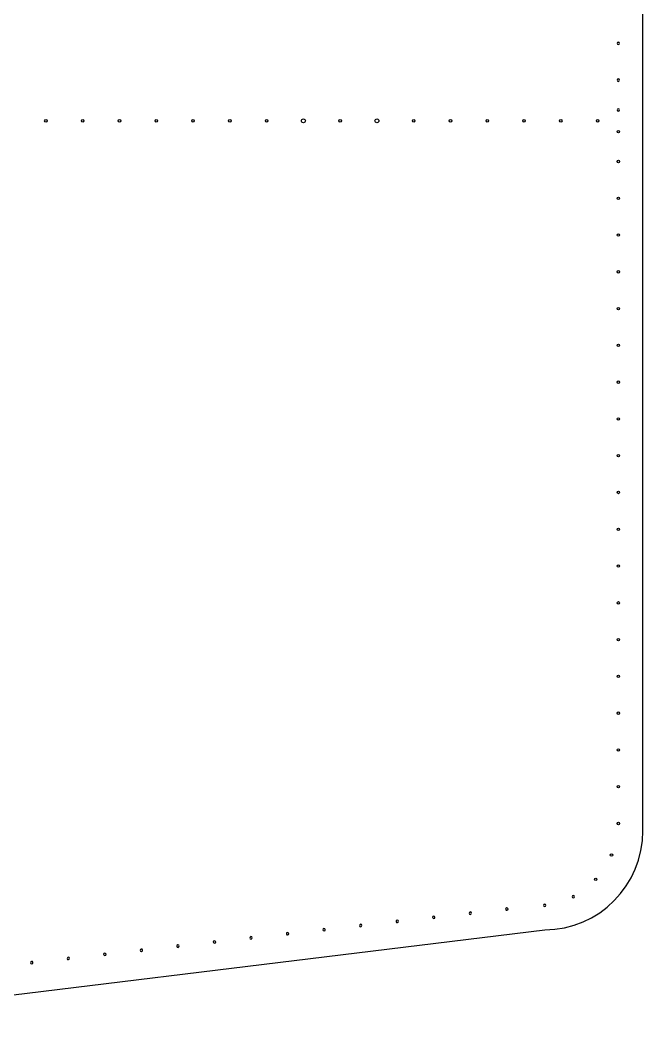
# Model space of a CAD drawing. Extents: x 21 to 1186, y -416 to -7.
# Drawn here: x 414.9 to 541.9, y -416.1 to -211.4 of the extents above; entities that cross this region are included whole.
import ezdxf

# ---------------------------------------------------------------- set-up
doc = ezdxf.new("R2010")
doc.units = 0
doc.header["$MEASUREMENT"] = 0
doc.layers.add('CORK_OR_OUTER', color=7, linetype='CONTINUOUS')

# ---------------------------------------------------------------- blocks, each defined once
blk = doc.blocks.new('BLOCK_5')
at = {"layer": 'CORK_OR_OUTER', "color": 177}
for points, knots in [([(358.41, -48.51), (358.41, -48.51), (365.07, -47.74), (365.07, -47.74), (365.07, -47.74), (521.89, -66.92), (521.89, -66.92), (521.89, -66.92), (521.89, -66.92), (521.89, -66.92), (532.93, -66.92), (541.89, -76.07), (541.89, -87.11), (541.89, -87.11), (541.88, -87.11), (541.88, -87.11), (541.88, -87.11), (541.89, -87.11), (541.89, -87.11), (541.89, -87.11), (541.88, -376.73), (541.88, -376.73), (541.88, -376.73), (541.89, -376.73), (541.89, -376.73), (541.89, -387.78), (532.93, -396.92), (521.89, -396.92), (521.89, -396.92), (521.89, -396.92), (521.89, -396.92), (521.89, -396.92), (365.08, -416.12), (365.08, -416.12), (365.08, -416.12), (358.41, -415.32), (358.41, -415.32), (358.41, -415.32), (358.41, -48.51), (358.41, -48.51)], [0, 0, 0, 0, 1, 1, 1, 2, 2, 2, 3, 3, 3, 4, 4, 4, 5, 5, 5, 6, 6, 6, 7, 7, 7, 8, 8, 8, 9, 9, 9, 10, 10, 10, 11, 11, 11, 12, 12, 12, 13, 13, 13, 13]), ([(536.89, -215.89), (537.03, -215.89), (537.14, -216), (537.14, -216.14), (537.14, -216.28), (537.03, -216.39), (536.89, -216.39), (536.75, -216.39), (536.64, -216.28), (536.64, -216.14), (536.64, -216), (536.75, -215.89), (536.89, -215.89)], [0, 0, 0, 0, 1, 1, 1, 2, 2, 2, 3, 3, 3, 4, 4, 4, 4]), ([(536.88, -223.39), (537.02, -223.39), (537.13, -223.5), (537.13, -223.64), (537.13, -223.78), (537.02, -223.89), (536.88, -223.89), (536.74, -223.89), (536.63, -223.78), (536.63, -223.64), (536.63, -223.5), (536.74, -223.39), (536.88, -223.39)], [0, 0, 0, 0, 1, 1, 1, 2, 2, 2, 3, 3, 3, 4, 4, 4, 4]), ([(536.88, -229.48), (537.02, -229.48), (537.13, -229.59), (537.13, -229.73), (537.13, -229.87), (537.02, -229.98), (536.88, -229.98), (536.74, -229.98), (536.63, -229.87), (536.63, -229.73), (536.63, -229.59), (536.74, -229.48), (536.88, -229.48)], [0, 0, 0, 0, 1, 1, 1, 2, 2, 2, 3, 3, 3, 4, 4, 4, 4]), ([(536.88, -234.39), (537.02, -234.39), (537.13, -234.28), (537.13, -234.14), (537.13, -234), (537.02, -233.89), (536.88, -233.89), (536.74, -233.89), (536.63, -234), (536.63, -234.14), (536.63, -234.28), (536.74, -234.39), (536.88, -234.39)], [0, 0, 0, 0, 1, 1, 1, 2, 2, 2, 3, 3, 3, 4, 4, 4, 4]), ([(536.88, -240.48), (537.02, -240.48), (537.13, -240.37), (537.13, -240.23), (537.13, -240.09), (537.02, -239.98), (536.88, -239.98), (536.74, -239.98), (536.63, -240.09), (536.63, -240.23), (536.63, -240.37), (536.74, -240.48), (536.88, -240.48)], [0, 0, 0, 0, 1, 1, 1, 2, 2, 2, 3, 3, 3, 4, 4, 4, 4]), ([(536.89, -247.98), (537.03, -247.98), (537.14, -247.87), (537.14, -247.73), (537.14, -247.59), (537.03, -247.48), (536.89, -247.48), (536.75, -247.48), (536.64, -247.59), (536.64, -247.73), (536.64, -247.87), (536.75, -247.98), (536.89, -247.98)], [0, 0, 0, 0, 1, 1, 1, 2, 2, 2, 3, 3, 3, 4, 4, 4, 4]), ([(536.88, -255.48), (537.02, -255.48), (537.13, -255.37), (537.13, -255.23), (537.13, -255.09), (537.02, -254.98), (536.88, -254.98), (536.74, -254.98), (536.63, -255.09), (536.63, -255.23), (536.63, -255.37), (536.74, -255.48), (536.88, -255.48)], [0, 0, 0, 0, 1, 1, 1, 2, 2, 2, 3, 3, 3, 4, 4, 4, 4]), ([(536.89, -262.98), (537.03, -262.98), (537.14, -262.87), (537.14, -262.73), (537.14, -262.59), (537.03, -262.48), (536.89, -262.48), (536.75, -262.48), (536.64, -262.59), (536.64, -262.73), (536.64, -262.87), (536.75, -262.98), (536.89, -262.98)], [0, 0, 0, 0, 1, 1, 1, 2, 2, 2, 3, 3, 3, 4, 4, 4, 4]), ([(536.89, -270.49), (537.03, -270.49), (537.14, -270.37), (537.14, -270.24), (537.14, -270.1), (537.03, -269.99), (536.89, -269.99), (536.75, -269.99), (536.64, -270.1), (536.64, -270.24), (536.64, -270.37), (536.75, -270.49), (536.89, -270.49)], [0, 0, 0, 0, 1, 1, 1, 2, 2, 2, 3, 3, 3, 4, 4, 4, 4]), ([(536.89, -277.99), (537.03, -277.99), (537.14, -277.87), (537.14, -277.74), (537.14, -277.6), (537.03, -277.49), (536.89, -277.49), (536.75, -277.49), (536.64, -277.6), (536.64, -277.74), (536.64, -277.87), (536.75, -277.99), (536.89, -277.99)], [0, 0, 0, 0, 1, 1, 1, 2, 2, 2, 3, 3, 3, 4, 4, 4, 4]), ([(536.89, -285.49), (537.03, -285.49), (537.14, -285.37), (537.14, -285.24), (537.14, -285.1), (537.03, -284.99), (536.89, -284.99), (536.75, -284.99), (536.64, -285.1), (536.64, -285.24), (536.64, -285.37), (536.75, -285.49), (536.89, -285.49)], [0, 0, 0, 0, 1, 1, 1, 2, 2, 2, 3, 3, 3, 4, 4, 4, 4]), ([(536.89, -292.99), (537.03, -292.99), (537.14, -292.87), (537.14, -292.74), (537.14, -292.6), (537.03, -292.49), (536.89, -292.49), (536.75, -292.49), (536.64, -292.6), (536.64, -292.74), (536.64, -292.87), (536.75, -292.99), (536.89, -292.99)], [0, 0, 0, 0, 1, 1, 1, 2, 2, 2, 3, 3, 3, 4, 4, 4, 4]), ([(536.89, -300.48), (537.03, -300.48), (537.14, -300.37), (537.14, -300.23), (537.14, -300.09), (537.03, -299.98), (536.89, -299.98), (536.75, -299.98), (536.64, -300.09), (536.64, -300.23), (536.64, -300.37), (536.75, -300.48), (536.89, -300.48)], [0, 0, 0, 0, 1, 1, 1, 2, 2, 2, 3, 3, 3, 4, 4, 4, 4]), ([(536.89, -307.98), (537.03, -307.98), (537.14, -307.87), (537.14, -307.73), (537.14, -307.59), (537.03, -307.48), (536.89, -307.48), (536.75, -307.48), (536.64, -307.59), (536.64, -307.73), (536.64, -307.87), (536.75, -307.98), (536.89, -307.98)], [0, 0, 0, 0, 1, 1, 1, 2, 2, 2, 3, 3, 3, 4, 4, 4, 4]), ([(536.89, -315.48), (537.03, -315.48), (537.14, -315.37), (537.14, -315.23), (537.14, -315.09), (537.03, -314.98), (536.89, -314.98), (536.75, -314.98), (536.64, -315.09), (536.64, -315.23), (536.64, -315.37), (536.75, -315.48), (536.89, -315.48)], [0, 0, 0, 0, 1, 1, 1, 2, 2, 2, 3, 3, 3, 4, 4, 4, 4]), ([(536.89, -323), (537.03, -323), (537.14, -322.89), (537.14, -322.75), (537.14, -322.61), (537.03, -322.5), (536.89, -322.5), (536.75, -322.5), (536.64, -322.61), (536.64, -322.75), (536.64, -322.89), (536.75, -323), (536.89, -323)], [0, 0, 0, 0, 1, 1, 1, 2, 2, 2, 3, 3, 3, 4, 4, 4, 4]), ([(536.89, -330.5), (537.03, -330.5), (537.14, -330.39), (537.14, -330.25), (537.14, -330.11), (537.03, -330), (536.89, -330), (536.75, -330), (536.64, -330.11), (536.64, -330.25), (536.64, -330.39), (536.75, -330.5), (536.89, -330.5)], [0, 0, 0, 0, 1, 1, 1, 2, 2, 2, 3, 3, 3, 4, 4, 4, 4]), ([(536.89, -338), (537.03, -338), (537.14, -337.89), (537.14, -337.75), (537.14, -337.61), (537.03, -337.5), (536.89, -337.5), (536.75, -337.5), (536.64, -337.61), (536.64, -337.75), (536.64, -337.89), (536.75, -338), (536.89, -338)], [0, 0, 0, 0, 1, 1, 1, 2, 2, 2, 3, 3, 3, 4, 4, 4, 4]), ([(536.89, -345.5), (537.03, -345.5), (537.14, -345.39), (537.14, -345.25), (537.14, -345.11), (537.03, -345), (536.89, -345), (536.75, -345), (536.64, -345.11), (536.64, -345.25), (536.64, -345.39), (536.75, -345.5), (536.89, -345.5)], [0, 0, 0, 0, 1, 1, 1, 2, 2, 2, 3, 3, 3, 4, 4, 4, 4]), ([(536.89, -352.99), (537.03, -352.99), (537.14, -352.88), (537.14, -352.74), (537.14, -352.61), (537.03, -352.49), (536.89, -352.49), (536.75, -352.49), (536.64, -352.61), (536.64, -352.74), (536.64, -352.88), (536.75, -352.99), (536.89, -352.99)], [0, 0, 0, 0, 1, 1, 1, 2, 2, 2, 3, 3, 3, 4, 4, 4, 4]), ([(536.89, -360.49), (537.03, -360.49), (537.14, -360.38), (537.14, -360.24), (537.14, -360.11), (537.03, -359.99), (536.89, -359.99), (536.75, -359.99), (536.64, -360.11), (536.64, -360.24), (536.64, -360.38), (536.75, -360.49), (536.89, -360.49)], [0, 0, 0, 0, 1, 1, 1, 2, 2, 2, 3, 3, 3, 4, 4, 4, 4]), ([(536.89, -367.99), (537.03, -367.99), (537.14, -367.88), (537.14, -367.74), (537.14, -367.61), (537.03, -367.49), (536.89, -367.49), (536.75, -367.49), (536.64, -367.61), (536.64, -367.74), (536.64, -367.88), (536.75, -367.99), (536.89, -367.99)], [0, 0, 0, 0, 1, 1, 1, 2, 2, 2, 3, 3, 3, 4, 4, 4, 4]), ([(536.89, -375.49), (537.03, -375.49), (537.14, -375.38), (537.14, -375.24), (537.14, -375.11), (537.03, -374.99), (536.89, -374.99), (536.75, -374.99), (536.64, -375.11), (536.64, -375.24), (536.64, -375.38), (536.75, -375.49), (536.89, -375.49)], [0, 0, 0, 0, 1, 1, 1, 2, 2, 2, 3, 3, 3, 4, 4, 4, 4]), ([(535.48, -381.94), (535.62, -381.94), (535.73, -381.83), (535.73, -381.69), (535.73, -381.55), (535.62, -381.44), (535.48, -381.44), (535.34, -381.44), (535.23, -381.55), (535.23, -381.69), (535.23, -381.83), (535.34, -381.94), (535.48, -381.94)], [0, 0, 0, 0, 1, 1, 1, 2, 2, 2, 3, 3, 3, 4, 4, 4, 4]), ([(532.27, -386.87), (532.41, -386.87), (532.52, -386.76), (532.52, -386.62), (532.52, -386.48), (532.41, -386.37), (532.27, -386.37), (532.13, -386.37), (532.02, -386.48), (532.02, -386.62), (532.02, -386.76), (532.13, -386.87), (532.27, -386.87)], [0, 0, 0, 0, 1, 1, 1, 2, 2, 2, 3, 3, 3, 4, 4, 4, 4]), ([(527.45, -390.17), (527.45, -390.03), (527.56, -389.92), (527.7, -389.92), (527.84, -389.92), (527.95, -390.03), (527.95, -390.17), (527.95, -390.31), (527.84, -390.42), (527.7, -390.42), (527.56, -390.42), (527.45, -390.31), (527.45, -390.17)], [0, 0, 0, 0, 1, 1, 1, 2, 2, 2, 3, 3, 3, 4, 4, 4, 4]), ([(521.61, -391.94), (521.61, -391.8), (521.72, -391.69), (521.86, -391.69), (522, -391.69), (522.11, -391.8), (522.11, -391.94), (522.11, -392.07), (522, -392.19), (521.86, -392.19), (521.72, -392.19), (521.61, -392.07), (521.61, -391.94)], [0, 0, 0, 0, 1, 1, 1, 2, 2, 2, 3, 3, 3, 4, 4, 4, 4])]:
    blk.add_open_spline(points, degree=3, knots=knots, dxfattribs=at)
at = {"layer": 'CORK_OR_OUTER', "color": 1}
for points in [[(420.37, -231.94), (420.37, -231.8), (420.26, -231.69), (420.12, -231.69), (419.98, -231.69), (419.87, -231.8), (419.87, -231.94), (419.87, -232.07), (419.98, -232.19), (420.12, -232.19), (420.26, -232.19), (420.37, -232.07), (420.37, -231.94)], [(427.89, -231.94), (427.89, -231.8), (427.78, -231.69), (427.64, -231.69), (427.5, -231.69), (427.39, -231.8), (427.39, -231.94), (427.39, -232.07), (427.5, -232.19), (427.64, -232.19), (427.78, -232.19), (427.89, -232.07), (427.89, -231.94)], [(435.39, -231.94), (435.39, -231.8), (435.28, -231.69), (435.14, -231.69), (435, -231.69), (434.89, -231.8), (434.89, -231.94), (434.89, -232.07), (435, -232.19), (435.14, -232.19), (435.28, -232.19), (435.39, -232.07), (435.39, -231.94)], [(442.89, -231.94), (442.89, -231.8), (442.78, -231.69), (442.64, -231.69), (442.5, -231.69), (442.39, -231.8), (442.39, -231.94), (442.39, -232.07), (442.5, -232.19), (442.64, -232.19), (442.78, -232.19), (442.89, -232.07), (442.89, -231.94)], [(450.39, -231.94), (450.39, -231.8), (450.28, -231.69), (450.14, -231.69), (450, -231.69), (449.89, -231.8), (449.89, -231.94), (449.89, -232.07), (450, -232.19), (450.14, -232.19), (450.28, -232.19), (450.39, -232.07), (450.39, -231.94)], [(457.89, -231.94), (457.89, -231.8), (457.77, -231.69), (457.64, -231.69), (457.5, -231.69), (457.39, -231.8), (457.39, -231.94), (457.39, -232.07), (457.5, -232.19), (457.64, -232.19), (457.77, -232.19), (457.89, -232.07), (457.89, -231.94)], [(465.39, -231.94), (465.39, -231.8), (465.27, -231.69), (465.14, -231.69), (465, -231.69), (464.89, -231.8), (464.89, -231.94), (464.89, -232.07), (465, -232.19), (465.14, -232.19), (465.27, -232.19), (465.39, -232.07), (465.39, -231.94)], [(473.04, -231.94), (473.04, -231.71), (472.86, -231.54), (472.64, -231.54), (472.41, -231.54), (472.24, -231.71), (472.24, -231.94), (472.24, -232.16), (472.41, -232.34), (472.64, -232.34), (472.86, -232.34), (473.04, -232.16), (473.04, -231.94)], [(480.39, -231.94), (480.39, -231.8), (480.27, -231.69), (480.14, -231.69), (480, -231.69), (479.89, -231.8), (479.89, -231.94), (479.89, -232.07), (480, -232.19), (480.14, -232.19), (480.27, -232.19), (480.39, -232.07), (480.39, -231.94)], [(488.04, -231.94), (488.04, -231.71), (487.86, -231.54), (487.64, -231.54), (487.42, -231.54), (487.24, -231.71), (487.24, -231.94), (487.24, -232.16), (487.42, -232.34), (487.64, -232.34), (487.86, -232.34), (488.04, -232.16), (488.04, -231.94)], [(495.39, -231.94), (495.39, -231.8), (495.28, -231.69), (495.14, -231.69), (495, -231.69), (494.89, -231.8), (494.89, -231.94), (494.89, -232.07), (495, -232.19), (495.14, -232.19), (495.28, -232.19), (495.39, -232.07), (495.39, -231.94)], [(502.89, -231.94), (502.89, -231.8), (502.78, -231.69), (502.64, -231.69), (502.5, -231.69), (502.39, -231.8), (502.39, -231.94), (502.39, -232.07), (502.5, -232.19), (502.64, -232.19), (502.78, -232.19), (502.89, -232.07), (502.89, -231.94)], [(510.39, -231.94), (510.39, -231.8), (510.28, -231.69), (510.14, -231.69), (510, -231.69), (509.89, -231.8), (509.89, -231.94), (509.89, -232.07), (510, -232.19), (510.14, -232.19), (510.28, -232.19), (510.39, -232.07), (510.39, -231.94)], [(517.89, -231.94), (517.89, -231.8), (517.77, -231.69), (517.64, -231.69), (517.5, -231.69), (517.39, -231.8), (517.39, -231.94), (517.39, -232.07), (517.5, -232.19), (517.64, -232.19), (517.77, -232.19), (517.89, -232.07), (517.89, -231.94)], [(525.39, -231.94), (525.39, -231.8), (525.27, -231.69), (525.14, -231.69), (525, -231.69), (524.89, -231.8), (524.89, -231.94), (524.89, -232.07), (525, -232.19), (525.14, -232.19), (525.27, -232.19), (525.39, -232.07), (525.39, -231.94)], [(532.89, -231.94), (532.89, -231.8), (532.78, -231.69), (532.64, -231.69), (532.5, -231.69), (532.39, -231.8), (532.39, -231.94), (532.39, -232.07), (532.5, -232.19), (532.64, -232.19), (532.78, -232.19), (532.89, -232.07), (532.89, -231.94)]]:
    blk.add_open_spline(points, degree=3, knots=[0, 0, 0, 0, 1, 1, 1, 2, 2, 2, 3, 3, 3, 4, 4, 4, 4], dxfattribs=at)
at = {"layer": 'CORK_OR_OUTER', "color": 112}
for points in [[(513.89, -392.73), (513.87, -392.59), (513.97, -392.47), (514.11, -392.45), (514.24, -392.43), (514.37, -392.53), (514.38, -392.67), (514.4, -392.81), (514.3, -392.93), (514.16, -392.95), (514.03, -392.96), (513.9, -392.86), (513.89, -392.73)], [(491.53, -395.24), (491.52, -395.11), (491.61, -394.98), (491.75, -394.97), (491.89, -394.95), (492.01, -395.05), (492.03, -395.19), (492.04, -395.32), (491.94, -395.45), (491.81, -395.46), (491.67, -395.48), (491.55, -395.38), (491.53, -395.24)], [(498.98, -394.4), (498.97, -394.27), (499.07, -394.14), (499.2, -394.13), (499.34, -394.11), (499.47, -394.21), (499.48, -394.35), (499.5, -394.49), (499.4, -394.61), (499.26, -394.62), (499.12, -394.64), (499, -394.54), (498.98, -394.4)], [(506.43, -393.57), (506.42, -393.43), (506.52, -393.3), (506.65, -393.29), (506.79, -393.27), (506.92, -393.37), (506.93, -393.51), (506.95, -393.65), (506.85, -393.77), (506.71, -393.79), (506.57, -393.8), (506.45, -393.7), (506.43, -393.57)], [(476.61, -396.92), (476.59, -396.78), (476.69, -396.66), (476.83, -396.65), (476.97, -396.63), (477.09, -396.73), (477.11, -396.87), (477.12, -397), (477.02, -397.13), (476.89, -397.14), (476.75, -397.16), (476.63, -397.06), (476.61, -396.92)], [(484.08, -396.08), (484.06, -395.94), (484.16, -395.82), (484.3, -395.8), (484.44, -395.79), (484.56, -395.89), (484.58, -396.03), (484.59, -396.16), (484.49, -396.29), (484.35, -396.3), (484.22, -396.32), (484.09, -396.22), (484.08, -396.08)], [(454.25, -399.44), (454.24, -399.3), (454.33, -399.18), (454.47, -399.16), (454.61, -399.15), (454.73, -399.24), (454.75, -399.38), (454.76, -399.52), (454.66, -399.64), (454.53, -399.66), (454.39, -399.67), (454.27, -399.58), (454.25, -399.44)], [(461.7, -398.6), (461.69, -398.46), (461.79, -398.34), (461.92, -398.32), (462.06, -398.31), (462.19, -398.41), (462.2, -398.54), (462.22, -398.68), (462.12, -398.8), (461.98, -398.82), (461.84, -398.84), (461.72, -398.74), (461.7, -398.6)], [(469.16, -397.76), (469.14, -397.62), (469.24, -397.5), (469.38, -397.48), (469.51, -397.47), (469.64, -397.57), (469.65, -397.7), (469.67, -397.84), (469.57, -397.97), (469.43, -397.98), (469.3, -398), (469.17, -397.9), (469.16, -397.76)], [(439.35, -401.12), (439.33, -400.98), (439.43, -400.85), (439.57, -400.84), (439.71, -400.82), (439.83, -400.92), (439.85, -401.06), (439.86, -401.2), (439.76, -401.32), (439.62, -401.34), (439.49, -401.35), (439.36, -401.25), (439.35, -401.12)], [(446.8, -400.28), (446.79, -400.14), (446.88, -400.02), (447.02, -400), (447.16, -399.98), (447.28, -400.08), (447.3, -400.22), (447.31, -400.36), (447.21, -400.48), (447.08, -400.5), (446.94, -400.51), (446.82, -400.41), (446.8, -400.28)], [(424.44, -402.79), (424.43, -402.66), (424.53, -402.53), (424.66, -402.52), (424.8, -402.5), (424.92, -402.6), (424.94, -402.74), (424.95, -402.87), (424.86, -403), (424.72, -403.01), (424.58, -403.03), (424.46, -402.93), (424.44, -402.79)], [(431.9, -401.95), (431.88, -401.82), (431.98, -401.69), (432.12, -401.68), (432.25, -401.66), (432.38, -401.76), (432.39, -401.9), (432.41, -402.04), (432.31, -402.16), (432.17, -402.17), (432.03, -402.19), (431.91, -402.09), (431.9, -401.95)], [(416.98, -403.63), (416.97, -403.49), (417.07, -403.37), (417.21, -403.36), (417.34, -403.34), (417.47, -403.44), (417.48, -403.58), (417.5, -403.71), (417.4, -403.84), (417.26, -403.85), (417.12, -403.87), (417, -403.77), (416.98, -403.63)]]:
    blk.add_open_spline(points, degree=3, knots=[0, 0, 0, 0, 1, 1, 1, 2, 2, 2, 3, 3, 3, 4, 4, 4, 4], dxfattribs=at)

msp = doc.modelspace()

# ---------------------------------------------------------------- block references
at = {"layer": 'CORK_OR_OUTER'}
msp.add_blockref('BLOCK_5', (0, 0), dxfattribs=at)

doc.saveas('drawing.dxf')
